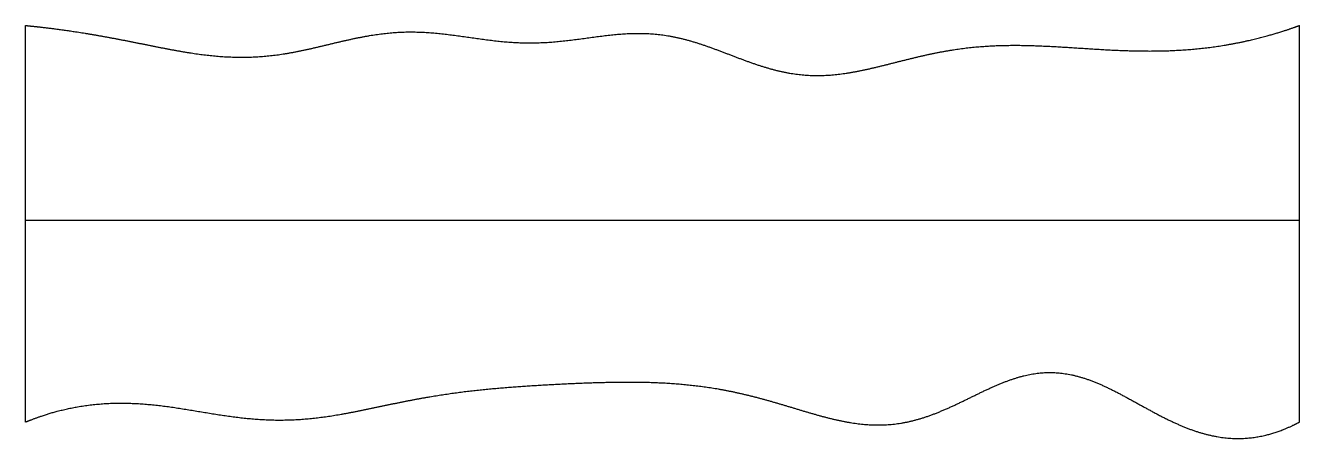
# Model space of a CAD drawing. Header units: millimetres. Extents: x 0 to 10, y -0.2 to 3.1.
import ezdxf

# ---------------------------------------------------------------- set-up
doc = ezdxf.new("R2010")
doc.units = ezdxf.units.MM
doc.layers.get('0').update_dxf_attribs({"linetype": 'CONTINUOUS'})

msp = doc.modelspace()

# ---------------------------------------------------------------- linework, layer by layer
for points in [[(0, -0.055), (0, 0.069), (0, 0.318), (0, 0.691), (0, 1.189), (0, 1.811), (0, 2.309), (0, 2.682), (0, 2.931), (0, 3.055)], [(0, 3.055), (0.04, 3.051), (0.119, 3.043), (0.239, 3.029), (0.398, 3.007), (0.598, 2.973), (0.799, 2.935), (0.999, 2.894), (1.2, 2.854), (1.401, 2.822), (1.602, 2.804), (1.803, 2.804), (2.003, 2.824), (2.203, 2.863), (2.403, 2.913), (2.602, 2.96), (2.802, 2.996), (3.001, 3.01), (3.201, 3.001), (3.401, 2.975), (3.602, 2.944), (3.803, 2.92), (4.004, 2.914), (4.206, 2.929), (4.408, 2.957), (4.609, 2.986), (4.809, 3), (5.008, 2.988), (5.206, 2.944), (5.403, 2.876), (5.6, 2.797), (5.797, 2.725), (5.994, 2.674), (6.193, 2.655), (6.393, 2.668), (6.594, 2.706), (6.795, 2.757), (6.996, 2.809), (7.197, 2.853), (7.398, 2.884), (7.598, 2.899), (7.798, 2.902), (7.999, 2.895), (8.2, 2.883), (8.401, 2.869), (8.602, 2.858), (8.803, 2.853), (9.003, 2.856), (9.204, 2.87), (9.404, 2.896), (9.603, 2.935), (9.762, 2.976), (9.881, 3.013), (9.96, 3.041), (10, 3.055)], [(10, -0.055), (10, 0.069), (10, 0.318), (10, 0.691), (10, 1.189), (10, 1.811), (10, 2.309), (10, 2.682), (10, 2.931), (10, 3.055)], [(0, 1.527), (0.4, 1.527), (1.2, 1.527), (2.4, 1.527), (4, 1.527), (6, 1.527), (7.6, 1.527), (8.8, 1.527), (9.6, 1.527), (10, 1.527)], [(0, -0.055), (0.04, -0.039), (0.12, -0.008), (0.241, 0.031), (0.401, 0.068), (0.602, 0.093), (0.803, 0.097), (1.004, 0.083), (1.205, 0.055), (1.406, 0.02), (1.607, -0.013), (1.808, -0.036), (2.009, -0.044), (2.21, -0.034), (2.411, -0.008), (2.611, 0.03), (2.812, 0.073), (3.012, 0.115), (3.213, 0.151), (3.413, 0.181), (3.614, 0.203), (3.816, 0.22), (4.017, 0.233), (4.219, 0.245), (4.421, 0.253), (4.623, 0.259), (4.824, 0.26), (5.025, 0.253), (5.225, 0.237), (5.425, 0.21), (5.625, 0.169), (5.825, 0.117), (6.026, 0.056), (6.227, -0.006), (6.429, -0.057), (6.631, -0.085), (6.832, -0.079), (7.032, -0.035), (7.23, 0.044), (7.427, 0.142), (7.623, 0.239), (7.818, 0.313), (8.013, 0.345), (8.207, 0.327), (8.402, 0.263), (8.598, 0.165), (8.794, 0.053), (8.992, -0.054), (9.191, -0.138), (9.391, -0.186), (9.592, -0.193), (9.755, -0.161), (9.877, -0.116), (9.959, -0.077), (10, -0.055)]]:
    msp.add_open_spline(points, degree=5)

doc.saveas('drawing.dxf')
